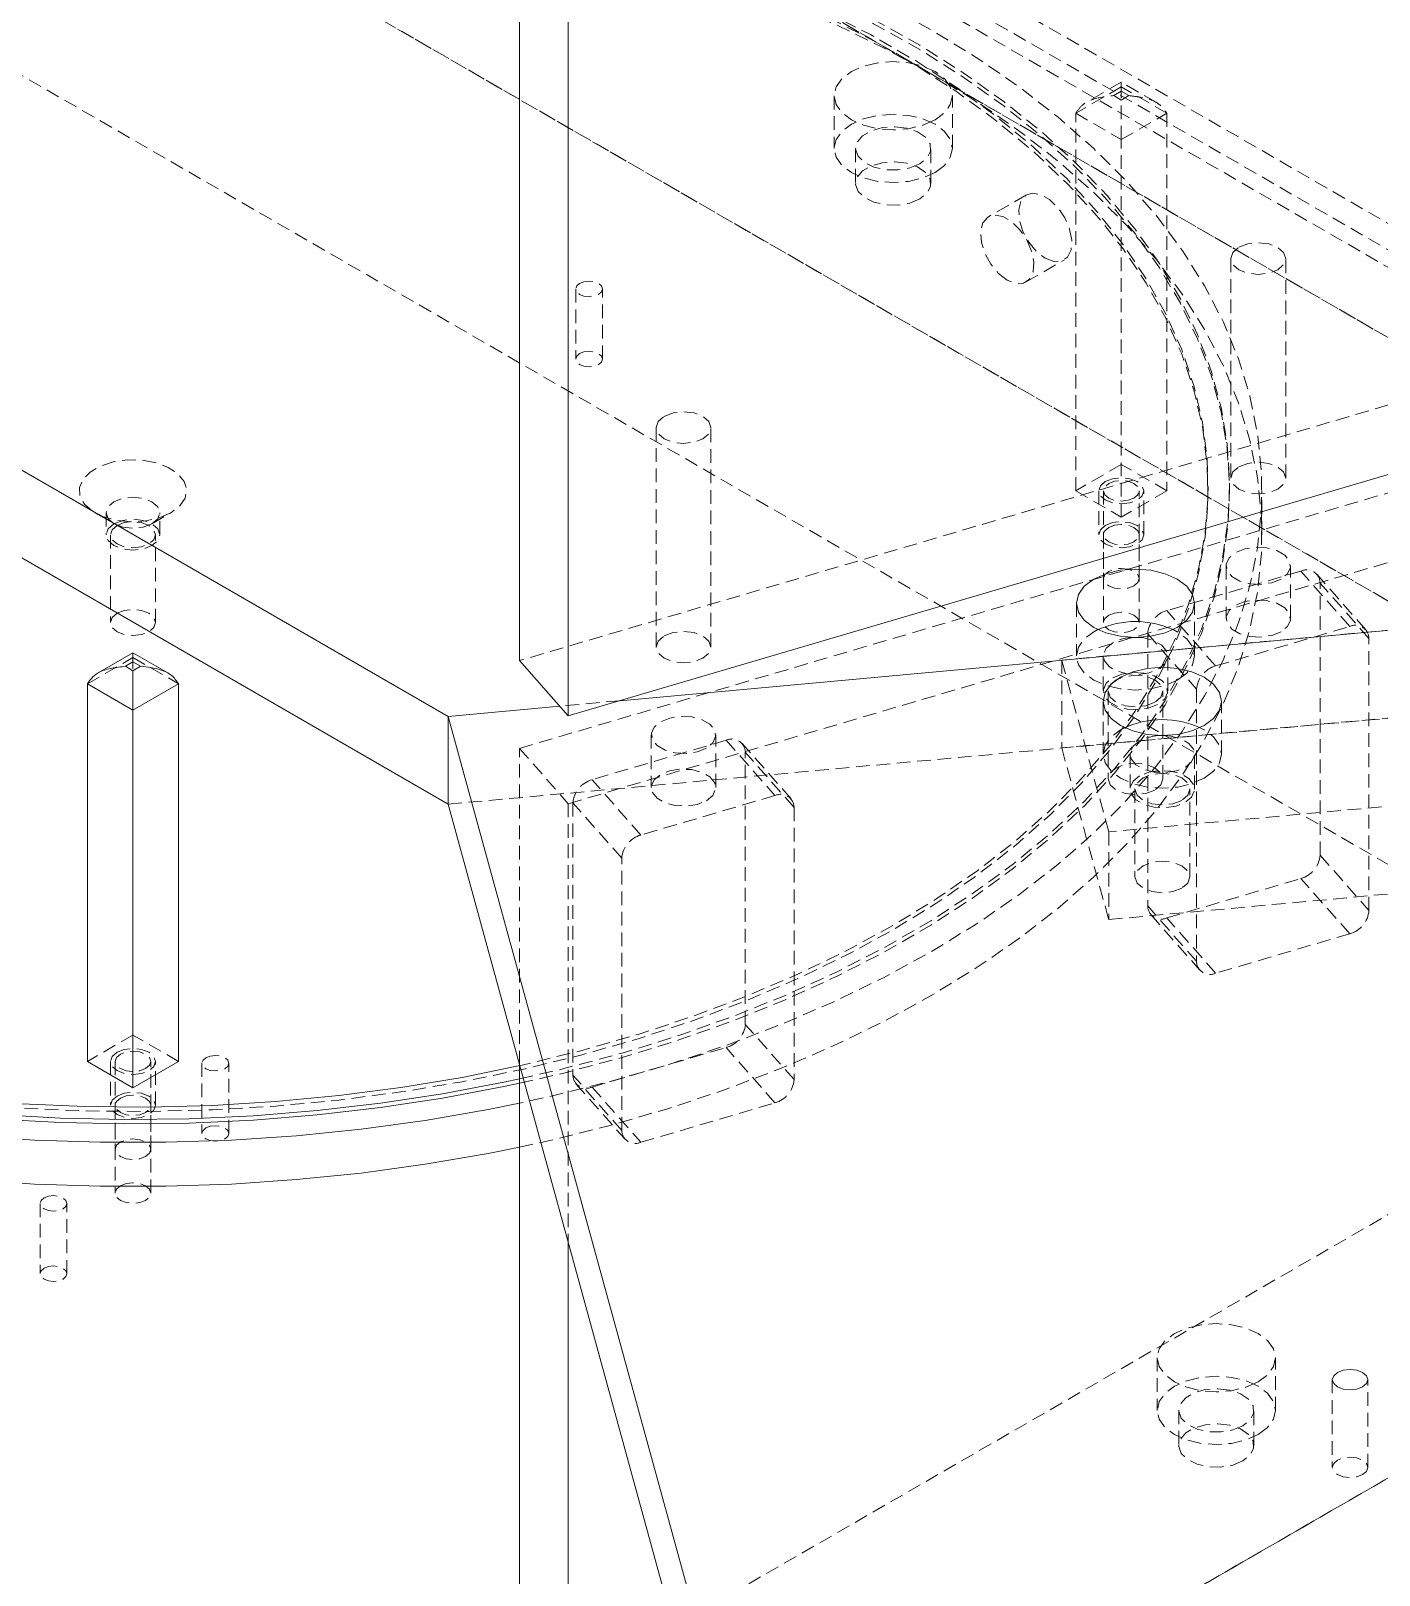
# Model space of a CAD drawing. Header units: millimetres. Extents: x 1529 to 6255, y 1713 to 5797.
# Drawn here: x 5655.5 to 5780.9, y 4952.8 to 5096.4 of the extents above; entities that cross this region are included whole.
import ezdxf

# ---------------------------------------------------------------- set-up
doc = ezdxf.new("R2010")
doc.units = ezdxf.units.MM
doc.linetypes.add('HIDDEN', pattern=[1.905, 1.27, -0.635])

msp = doc.modelspace()

# ---------------------------------------------------------------- linework, layer by layer
at = {"color": 7, "linetype": 'HIDDEN', "lineweight": 0}
for p, q in [((5540.713, 5215.2), (5951.971, 4977.786)), ((5545.663, 5214.791), (5954.093, 4979.01)), ((5542.128, 5212.75), (5950.557, 4976.969)), ((5951.971, 4969.62), (5540.713, 5207.034)), ((5640.276, 5149.558), (5852.408, 5027.097)), ((5619.063, 5137.312), (5831.195, 5014.851)), ((5852.408, 5002.601), (5640.276, 5125.062)), ((5619.063, 5112.816), (5831.195, 4990.355)), ((5940.791, 5108.383), (5700.975, 5037.843)), ((5700.975, 5029.678), (5940.791, 5100.218)), ((5705.515, 5024.534), (5945.331, 5095.074)), ((5756.949, 5091.193), (5752.706, 5088.743)), ((5756.949, 5091.631), (5753.707, 5089.76)), ((5760.191, 5089.76), (5756.949, 5091.631)), ((5761.192, 5088.743), (5756.949, 5091.193)), ((5756.949, 5091.193), (5756.949, 5090.143)), ((5730.236, 5090.37), (5730.236, 5085.471)), ((5741.236, 5085.471), (5741.236, 5090.37)), ((5756.949, 5090.785), (5756.242, 5090.376)), ((5756.242, 5090.376), (5756.949, 5089.968)), ((5757.656, 5090.376), (5756.949, 5090.785)), ((5756.949, 5089.968), (5757.656, 5090.376)), ((5752.706, 5088.743), (5756.949, 5086.294)), ((5752.706, 5053.632), (5752.706, 5088.743)), ((5756.949, 5086.294), (5761.192, 5088.743)), ((5761.192, 5088.743), (5761.192, 5053.632)), ((5732.236, 5085.471), (5732.236, 5082.204)), ((5739.236, 5082.204), (5739.236, 5085.471)), ((5756.949, 5051.183), (5756.949, 5086.294)), ((5748.128, 5081.152), (5744.593, 5079.111)), ((5748.092, 5073.048), (5751.628, 5075.089)), ((5767.143, 5075.23), (5767.143, 5054.816)), ((5772.243, 5054.816), (5772.243, 5075.23)), ((5706.201, 5072.409), (5706.201, 5065.876)), ((5708.702, 5065.876), (5708.702, 5072.409)), ((5713.682, 5059.505), (5713.682, 5039.091)), ((5718.782, 5039.091), (5718.782, 5059.505)), ((5960.796, 5057.031), (5751.406, 5037.886)), ((5756.949, 5056.081), (5752.706, 5053.632)), ((5761.192, 5053.632), (5756.949, 5056.081)), ((5752.706, 5053.632), (5756.949, 5051.183)), ((5754.849, 5053.632), (5754.849, 5049.549)), ((5755.299, 5053.632), (5755.299, 5045.467)), ((5761.192, 5053.632), (5756.949, 5051.183)), ((5758.599, 5045.467), (5758.599, 5053.632)), ((5759.049, 5049.549), (5759.049, 5053.632)), ((5765.025, 5053.632), (5765.025, 5054.04)), ((5767.025, 5053.632), (5767.025, 5054.04)), ((5770.025, 5049.549), (5770.025, 5053.632)), ((5661.489, 5051.591), (5663.257, 5050.57)), ((5662.525, 5051.591), (5662.525, 5049.549)), ((5666.793, 5050.57), (5668.561, 5051.591)), ((5667.525, 5049.549), (5667.525, 5051.591)), ((5662.925, 5049.549), (5662.925, 5041.384)), ((5667.125, 5041.384), (5667.125, 5049.549)), ((5694.335, 5024.485), (5965.949, 5049.32)), ((5755.299, 5049.549), (5755.299, 5041.384)), ((5758.599, 5041.384), (5758.599, 5049.549)), ((5960.796, 5048.866), (5751.406, 5029.721)), ((5766.693, 5046.651), (5766.693, 5041.752)), ((5772.693, 5041.752), (5772.693, 5046.651)), ((5773.66, 5046.158), (5761.186, 5042.489)), ((5778.2, 5041.015), (5773.66, 5046.158)), ((5779.699, 5040.705), (5775.159, 5045.849)), ((5779.982, 5039.906), (5775.442, 5045.049)), ((5775.442, 5019.737), (5775.442, 5045.049)), ((5752.771, 5043.172), (5752.771, 5038.273)), ((5765.726, 5037.345), (5761.186, 5042.489)), ((5763.771, 5038.273), (5763.771, 5043.172)), ((5965.176, 5041.066), (5755.786, 5021.921)), ((5765.726, 5037.345), (5778.2, 5041.015)), ((5759.404, 5040.332), (5763.944, 5035.188)), ((5759.404, 5040.332), (5759.404, 5015.019)), ((5779.982, 5014.593), (5779.982, 5039.906)), ((5660.782, 5035.677), (5665.025, 5038.126)), ((5665.025, 5038.126), (5669.268, 5035.677)), ((5665.025, 5037.077), (5665.025, 5038.126)), ((5755.786, 5021.921), (5751.406, 5037.886)), ((5751.406, 5037.886), (5751.406, 5029.721)), ((5755.271, 5038.273), (5755.271, 5035.007)), ((5761.271, 5035.007), (5761.271, 5038.273)), ((5755.721, 5035.007), (5755.721, 5026.841)), ((5760.821, 5026.841), (5760.821, 5035.007)), ((5763.944, 5035.188), (5763.944, 5009.875)), ((5710.316, 5034.112), (5704.72, 5033.6)), ((5755.274, 5034.049), (5755.274, 5029.15)), ((5766.274, 5029.15), (5766.274, 5034.049)), ((5755.786, 5013.756), (5965.176, 5032.901)), ((5713.232, 5030.926), (5713.232, 5026.027)), ((5719.232, 5026.027), (5719.232, 5030.926)), ((5700.975, 5029.678), (5705.515, 5024.534)), ((5700.975, 5000.283), (5700.975, 5029.678)), ((5720.199, 5030.433), (5707.725, 5026.764)), ((5720.199, 5030.433), (5724.739, 5025.29)), ((5726.239, 5024.98), (5721.699, 5030.124)), ((5726.521, 5024.181), (5721.981, 5029.324)), ((5721.981, 5004.012), (5721.981, 5029.324)), ((5751.406, 5029.721), (5755.786, 5013.756)), ((5757.774, 5029.15), (5757.774, 5025.884)), ((5763.774, 5025.884), (5763.774, 5029.15)), ((5657.954, 4914.841), (5852.408, 5027.097)), ((5712.265, 5021.62), (5707.725, 5026.764)), ((5724.739, 5025.29), (5712.265, 5021.62)), ((5758.224, 5025.884), (5758.224, 5017.719)), ((5763.324, 5017.719), (5763.324, 5025.884)), ((5705.515, 5024.534), (5705.515, 4983.736)), ((5710.483, 5019.463), (5705.943, 5024.607)), ((5705.943, 5024.607), (5705.943, 4999.294)), ((5726.521, 5024.181), (5726.521, 4998.868)), ((5755.786, 5021.921), (5755.786, 5013.756)), ((5710.483, 4994.15), (5710.483, 5019.463)), ((5775.442, 5019.737), (5779.982, 5014.593)), ((5761.186, 5013.91), (5773.66, 5017.579)), ((5778.2, 5012.436), (5773.66, 5017.579)), ((5679.167, 4902.595), (5873.622, 5014.851)), ((5763.944, 5009.875), (5759.404, 5015.019)), ((5759.686, 5014.22), (5764.226, 5009.076)), ((5765.726, 5008.766), (5761.186, 5013.91)), ((5778.2, 5012.436), (5765.726, 5008.766)), ((5726.521, 4998.868), (5721.981, 5004.012)), ((5852.408, 5002.601), (5657.954, 4890.345)), ((5665.025, 5003.015), (5660.782, 5000.566)), ((5669.268, 5000.566), (5665.025, 5003.015)), ((5707.725, 4998.185), (5720.199, 5001.854)), ((5724.739, 4996.711), (5720.199, 5001.854)), ((5662.925, 5000.566), (5662.925, 4996.483)), ((5663.375, 5000.566), (5663.375, 4992.4)), ((5666.675, 4992.4), (5666.675, 5000.566)), ((5667.125, 4996.483), (5667.125, 5000.566)), ((5671.444, 5000.401), (5671.444, 4993.868)), ((5673.944, 4993.868), (5673.944, 5000.401)), ((5710.483, 4994.15), (5705.943, 4999.294)), ((5706.226, 4998.495), (5710.766, 4993.351)), ((5707.725, 4998.185), (5712.265, 4993.041)), ((5663.375, 4996.483), (5663.375, 4988.317)), ((5666.675, 4988.317), (5666.675, 4996.483)), ((5712.265, 4993.041), (5724.739, 4996.711)), ((5656.386, 4987.359), (5656.386, 4980.827)), ((5658.886, 4980.827), (5658.886, 4987.359)), ((5760.288, 4973.011), (5760.288, 4968.112)), ((5771.288, 4968.112), (5771.288, 4973.011)), ((5776.578, 4970.974), (5776.578, 4962.809)), ((5779.878, 4962.809), (5779.878, 4970.974)), ((5762.288, 4968.112), (5762.288, 4964.846)), ((5769.288, 4964.846), (5769.288, 4968.112))]:
    msp.add_line(p, q, dxfattribs=at)
at = {"color": 7, "linetype": 'Continuous', "lineweight": 15}
for p, q in [((5409.441, 5197.116), (5694.335, 5032.65)), ((5409.441, 5188.951), (5694.335, 5024.485)), ((5700.975, 5037.843), (5700.975, 5113.566)), ((5705.515, 5110.271), (5705.515, 5032.699)), ((5705.515, 5032.699), (5945.331, 5103.24)), ((5965.949, 5057.485), (5710.316, 5034.112)), ((5758.043, 5040), (5758.498, 5040)), ((5665.025, 5038.565), (5661.783, 5036.693)), ((5665.025, 5037.718), (5664.318, 5037.31)), ((5668.267, 5036.693), (5665.025, 5038.565)), ((5665.732, 5037.31), (5665.025, 5037.718)), ((5700.975, 5037.843), (5705.515, 5032.699)), ((5665.025, 5036.902), (5664.318, 5037.31)), ((5665.025, 5036.902), (5665.732, 5037.31)), ((5665.025, 5033.228), (5660.782, 5035.677)), ((5660.782, 5000.566), (5660.782, 5035.677)), ((5669.268, 5035.677), (5665.025, 5033.228)), ((5669.268, 5035.677), (5669.268, 5000.566)), ((5704.72, 5033.6), (5694.335, 5032.65)), ((5665.025, 5033.228), (5665.025, 4998.116)), ((5694.335, 5032.65), (5694.335, 5024.485)), ((5694.335, 5032.65), (5736.965, 4877.269)), ((5760.546, 5030.877), (5761.001, 5030.877)), ((5735.256, 4875.332), (5694.335, 5024.485)), ((5665.025, 4998.116), (5660.782, 5000.566)), ((5665.025, 4998.116), (5669.268, 5000.566)), ((5700.975, 4907.197), (5700.975, 5000.283)), ((5705.515, 4983.736), (5705.515, 4902.053))]:
    msp.add_line(p, q, dxfattribs=at)
at = {"color": 7, "linetype": 'HIDDEN', "lineweight": 0, "flags": 128}
for points in [[(5636.214, 5111.921), (5637.849, 5112.182), (5643.792, 5112.995), (5649.807, 5113.607), (5655.874, 5114.017), (5661.971, 5114.222), (5668.079, 5114.222), (5674.176, 5114.017), (5680.243, 5113.607), (5686.258, 5112.995), (5692.201, 5112.182), (5698.052, 5111.171), (5703.792, 5109.965), (5709.4, 5108.568), (5714.858, 5106.986), (5720.148, 5105.223), (5725.251, 5103.285), (5730.15, 5101.18), (5734.829, 5098.913), (5739.271, 5096.494), (5743.463, 5093.929), (5747.389, 5091.228), (5751.036, 5088.4), (5754.392, 5085.454), (5757.446, 5082.4), (5760.187, 5079.249), (5762.607, 5076.012), (5764.696, 5072.698), (5766.447, 5069.32), (5767.856, 5065.89), (5768.916, 5062.417), (5769.626, 5058.915), (5769.981, 5055.395), (5769.981, 5051.869), (5769.626, 5048.349), (5768.916, 5044.847), (5767.856, 5041.375), (5766.447, 5037.944), (5764.696, 5034.566), (5762.607, 5031.253), (5760.187, 5028.015), (5757.446, 5024.864), (5754.392, 5021.811), (5751.036, 5018.865), (5747.389, 5016.036), (5743.463, 5013.335), (5739.271, 5010.771), (5734.829, 5008.351), (5730.15, 5006.085), (5725.251, 5003.979), (5720.148, 5002.042), (5714.858, 5000.279), (5709.4, 4998.696), (5703.792, 4997.3), (5700.975, 4996.68)], [(5700.975, 4998.527), (5705.094, 4999.482), (5710.53, 5000.933), (5715.809, 5002.566), (5720.913, 5004.374), (5725.824, 5006.353), (5730.526, 5008.494), (5735.002, 5010.791), (5739.236, 5013.236), (5743.215, 5015.819), (5746.924, 5018.534), (5750.351, 5021.369), (5753.484, 5024.315), (5756.312, 5027.363), (5758.825, 5030.501), (5761.015, 5033.719), (5762.874, 5037.005), (5764.396, 5040.349), (5765.575, 5043.738), (5766.407, 5047.162), (5766.89, 5050.608), (5767.022, 5054.064), (5766.803, 5057.519), (5766.232, 5060.961), (5765.313, 5064.377), (5764.047, 5067.756), (5762.441, 5071.087), (5760.498, 5074.357), (5758.227, 5077.556), (5755.634, 5080.672), (5752.729, 5083.695), (5749.522, 5086.615), (5746.023, 5089.421), (5742.245, 5092.103), (5738.201, 5094.653), (5733.905, 5097.062), (5729.371, 5099.32), (5724.615, 5101.422), (5719.654, 5103.358), (5714.505, 5105.123), (5709.185, 5106.711), (5703.713, 5108.116), (5698.107, 5109.332), (5692.388, 5110.357), (5686.574, 5111.186), (5680.686, 5111.817), (5674.743, 5112.248), (5668.768, 5112.476), (5662.779, 5112.501), (5656.798, 5112.324), (5650.846, 5111.944), (5644.942, 5111.363), (5639.108, 5110.583), (5633.363, 5109.607), (5627.727, 5108.438), (5622.22, 5107.079), (5616.86, 5105.537), (5611.666, 5103.816), (5606.657, 5101.922), (5601.848, 5099.861), (5597.257, 5097.641), (5592.9, 5095.269), (5592.9, 5095.269)], [(5700.975, 4998.936), (5705.094, 4999.891), (5710.53, 5001.341), (5715.809, 5002.974), (5720.913, 5004.783), (5725.824, 5006.761), (5730.526, 5008.902), (5735.002, 5011.199), (5739.236, 5013.644), (5743.215, 5016.228), (5746.924, 5018.942), (5750.351, 5021.777), (5753.484, 5024.724), (5756.312, 5027.771), (5758.825, 5030.909), (5761.015, 5034.127), (5762.874, 5037.413), (5764.396, 5040.757), (5765.575, 5044.147), (5766.407, 5047.57), (5766.89, 5051.016), (5767.022, 5054.473), (5766.803, 5057.927), (5766.232, 5061.369), (5765.313, 5064.785), (5764.047, 5068.164), (5762.441, 5071.495), (5760.498, 5074.765), (5758.227, 5077.964), (5755.634, 5081.08), (5752.729, 5084.104), (5749.522, 5087.023), (5746.023, 5089.829), (5742.245, 5092.512), (5738.201, 5095.061), (5733.905, 5097.47), (5729.371, 5099.729), (5724.615, 5101.83), (5719.654, 5103.766), (5714.505, 5105.532), (5709.185, 5107.119), (5703.713, 5108.524), (5698.107, 5109.741), (5692.388, 5110.765), (5686.574, 5111.595), (5680.686, 5112.226), (5674.743, 5112.656), (5668.768, 5112.884), (5662.779, 5112.909), (5656.798, 5112.732), (5650.846, 5112.352), (5644.942, 5111.771), (5639.108, 5110.991), (5638.095, 5110.834)], [(5565.026, 5053.836), (5565.124, 5051.067), (5565.563, 5047.655), (5566.351, 5044.264), (5567.485, 5040.905), (5568.963, 5037.592), (5570.777, 5034.335), (5572.923, 5031.146), (5575.393, 5028.035), (5578.177, 5025.015), (5581.266, 5022.095), (5584.649, 5019.286), (5588.315, 5016.598), (5592.25, 5014.039), (5596.441, 5011.62), (5600.873, 5009.348), (5605.53, 5007.232), (5610.396, 5005.279), (5615.454, 5003.496), (5620.686, 5001.888), (5626.073, 5000.463), (5631.598, 4999.224), (5637.24, 4998.176), (5642.979, 4997.324), (5648.796, 4996.669), (5654.671, 4996.214), (5660.581, 4995.96), (5666.507, 4995.91), (5672.428, 4996.062), (5678.323, 4996.416), (5684.171, 4996.971), (5689.952, 4997.726), (5695.645, 4998.676), (5701.231, 4999.82), (5706.689, 5001.153), (5712.001, 5002.67), (5717.149, 5004.366), (5722.113, 5006.235), (5726.876, 5008.27), (5731.423, 5010.465), (5735.736, 5012.812), (5739.801, 5015.302), (5743.603, 5017.926), (5747.129, 5020.676), (5750.366, 5023.542), (5753.304, 5026.513), (5755.932, 5029.58), (5758.241, 5032.731), (5760.222, 5035.956), (5761.869, 5039.242), (5763.175, 5042.58), (5764.137, 5045.956), (5764.751, 5049.359), (5765.014, 5052.777), (5764.926, 5056.198), (5764.488, 5059.61), (5763.699, 5063.001), (5762.565, 5066.359), (5761.087, 5069.672), (5759.273, 5072.929), (5757.127, 5076.119), (5754.658, 5079.229), (5751.874, 5082.249), (5748.784, 5085.169), (5745.401, 5087.978), (5741.735, 5090.667), (5737.8, 5093.225), (5733.609, 5095.644), (5729.178, 5097.916), (5724.521, 5100.032), (5719.655, 5101.985), (5714.597, 5103.769), (5709.365, 5105.376), (5703.977, 5106.801), (5698.452, 5108.04), (5692.81, 5109.088), (5687.071, 5109.941), (5681.254, 5110.596), (5675.38, 5111.051), (5669.469, 5111.304), (5663.543, 5111.355), (5657.622, 5111.202), (5651.728, 5110.848), (5645.88, 5110.293), (5640.099, 5109.539), (5634.405, 5108.588), (5628.82, 5107.444), (5623.361, 5106.112), (5618.049, 5104.595), (5612.902, 5102.899), (5607.938, 5101.03), (5603.174, 5098.994), (5598.702, 5096.837)], [(5598.328, 5097.053), (5598.628, 5097.207), (5603.174, 5099.402), (5607.938, 5101.438), (5612.902, 5103.307), (5618.049, 5105.003), (5623.361, 5106.52), (5628.82, 5107.853), (5634.405, 5108.996), (5640.099, 5109.947), (5645.88, 5110.701), (5651.728, 5111.256), (5657.622, 5111.611), (5663.543, 5111.763), (5669.469, 5111.712), (5675.38, 5111.459), (5681.254, 5111.004), (5687.071, 5110.349), (5692.81, 5109.496), (5698.452, 5108.448), (5703.977, 5107.21), (5709.365, 5105.784), (5714.597, 5104.177), (5719.655, 5102.394), (5724.521, 5100.44), (5729.178, 5098.324), (5733.609, 5096.052), (5737.8, 5093.633), (5741.735, 5091.075), (5745.401, 5088.386), (5748.784, 5085.577), (5751.874, 5082.657), (5754.658, 5079.637), (5757.127, 5076.527), (5759.273, 5073.338), (5761.087, 5070.08), (5762.565, 5066.767), (5763.699, 5063.409), (5764.488, 5060.018), (5764.926, 5056.606), (5765.014, 5053.185), (5764.751, 5049.767), (5764.137, 5046.364), (5763.175, 5042.988), (5761.869, 5039.651), (5760.222, 5036.364), (5758.241, 5033.139), (5755.932, 5029.988), (5753.304, 5026.922), (5750.366, 5023.95), (5747.129, 5021.084), (5743.603, 5018.334), (5739.801, 5015.71), (5735.736, 5013.22), (5731.423, 5010.873), (5726.876, 5008.679), (5722.113, 5006.643), (5717.149, 5004.774), (5712.001, 5003.078), (5706.689, 5001.561), (5701.231, 5000.228), (5701.004, 5000.177)], [(5700.975, 4992.598), (5703.792, 4993.217), (5709.4, 4994.613), (5714.858, 4996.196), (5720.148, 4997.959), (5725.251, 4999.896), (5730.15, 5002.002), (5734.829, 5004.268), (5739.271, 5006.688), (5743.463, 5009.253), (5747.389, 5011.954), (5751.036, 5014.782), (5754.392, 5017.728), (5757.446, 5020.781), (5760.187, 5023.932), (5762.607, 5027.17), (5764.696, 5030.483), (5766.447, 5033.861), (5767.856, 5037.292), (5768.916, 5040.764), (5769.626, 5044.266), (5769.981, 5047.786), (5769.981, 5051.312), (5769.626, 5054.832), (5768.916, 5058.335), (5767.856, 5061.807), (5766.447, 5065.238), (5764.696, 5068.616), (5762.607, 5071.929), (5760.187, 5075.167), (5757.446, 5078.317), (5754.392, 5081.371), (5751.036, 5084.317), (5747.389, 5087.145), (5743.463, 5089.846), (5739.271, 5092.411), (5734.829, 5094.831), (5730.15, 5097.097), (5725.251, 5099.202), (5720.148, 5101.14), (5714.858, 5102.903), (5709.4, 5104.485), (5703.792, 5105.882), (5698.052, 5107.088), (5692.201, 5108.099), (5686.258, 5108.912), (5680.243, 5109.525), (5674.176, 5109.934), (5668.079, 5110.139), (5661.971, 5110.139), (5655.874, 5109.934), (5649.807, 5109.525), (5643.792, 5108.912), (5637.849, 5108.099), (5631.998, 5107.088), (5626.258, 5105.882), (5620.65, 5104.485), (5615.192, 5102.903), (5609.903, 5101.14), (5604.8, 5099.202), (5599.9, 5097.097), (5595.222, 5094.831), (5590.779, 5092.411), (5590.779, 5092.411)], [(5739.625, 5088.125), (5738.486, 5087.62), (5737.159, 5087.303), (5735.736, 5087.195), (5734.312, 5087.303), (5732.986, 5087.62), (5731.847, 5088.125), (5730.973, 5088.782), (5730.423, 5089.548), (5730.236, 5090.37), (5730.423, 5091.192), (5730.973, 5091.957), (5731.847, 5092.615), (5732.986, 5093.12), (5734.312, 5093.437), (5735.736, 5093.545), (5737.159, 5093.437), (5738.486, 5093.12), (5739.625, 5092.615), (5740.499, 5091.957), (5741.048, 5091.192), (5741.236, 5090.37), (5741.048, 5089.548), (5740.499, 5088.782), (5739.625, 5088.125)], [(5739.625, 5083.225), (5740.499, 5083.883), (5741.048, 5084.649), (5741.236, 5085.471), (5741.048, 5086.292), (5740.499, 5087.058), (5739.625, 5087.716), (5738.486, 5088.22), (5737.159, 5088.537), (5735.736, 5088.646), (5734.312, 5088.537), (5732.986, 5088.22), (5731.847, 5087.716), (5730.973, 5087.058), (5730.423, 5086.292), (5730.236, 5085.471), (5730.423, 5084.649), (5730.973, 5083.883), (5731.847, 5083.225), (5732.986, 5082.721), (5734.312, 5082.404), (5735.736, 5082.296), (5737.159, 5082.404), (5738.486, 5082.721), (5739.625, 5083.225)], [(5738.211, 5084.042), (5737.273, 5083.655), (5736.169, 5083.466), (5735.018, 5083.493), (5733.944, 5083.735), (5733.065, 5084.165), (5732.475, 5084.736), (5732.239, 5085.387), (5732.381, 5086.047), (5732.887, 5086.645), (5733.702, 5087.115), (5734.737, 5087.407), (5735.88, 5087.489), (5737.008, 5087.353), (5737.998, 5087.012), (5738.742, 5086.505), (5739.161, 5085.885), (5739.209, 5085.221), (5738.88, 5084.583), (5738.211, 5084.042)], [(5738.211, 5080.776), (5737.273, 5080.389), (5736.169, 5080.199), (5735.018, 5080.227), (5733.944, 5080.469), (5733.065, 5080.899), (5732.475, 5081.47), (5732.239, 5082.121), (5732.381, 5082.781), (5732.887, 5083.378), (5733.702, 5083.849), (5734.737, 5084.141), (5735.88, 5084.223), (5737.008, 5084.087), (5737.998, 5083.746), (5738.742, 5083.239), (5739.161, 5082.619), (5739.209, 5081.955), (5738.88, 5081.317), (5738.211, 5080.776)], [(5749.878, 5075.262), (5750.681, 5074.953), (5751.398, 5074.988), (5751.95, 5075.361), (5752.277, 5076.034), (5752.344, 5076.933), (5752.144, 5077.96), (5751.699, 5079.005), (5751.056, 5079.954), (5750.285, 5080.704), (5749.471, 5081.174), (5748.7, 5081.314), (5748.057, 5081.107), (5747.611, 5080.577), (5747.411, 5079.78), (5747.479, 5078.804), (5747.806, 5077.753), (5748.358, 5076.743), (5749.074, 5075.881), (5749.878, 5075.262)], [(5746.342, 5073.221), (5745.539, 5073.84), (5744.822, 5074.702), (5744.27, 5075.712), (5743.943, 5076.763), (5743.876, 5077.739), (5744.076, 5078.536), (5744.522, 5079.066), (5745.164, 5079.273), (5745.935, 5079.133), (5746.75, 5078.663), (5747.52, 5077.913), (5748.163, 5076.964), (5748.609, 5075.919), (5748.809, 5074.891), (5748.742, 5073.993), (5748.414, 5073.32), (5747.862, 5072.947), (5747.146, 5072.912), (5746.342, 5073.221)], [(5767.89, 5076.271), (5768.717, 5076.59), (5769.693, 5076.702), (5770.668, 5076.59), (5771.496, 5076.271), (5772.049, 5075.793), (5772.243, 5075.23), (5772.049, 5074.667), (5771.496, 5074.189), (5770.668, 5073.87), (5769.693, 5073.758), (5768.717, 5073.87), (5767.89, 5074.189), (5767.337, 5074.667), (5767.143, 5075.23), (5767.337, 5075.793), (5767.89, 5076.271)], [(5706.568, 5072.919), (5706.973, 5073.075), (5707.452, 5073.13), (5707.93, 5073.075), (5708.335, 5072.919), (5708.606, 5072.685), (5708.702, 5072.409), (5708.606, 5072.132), (5708.335, 5071.898), (5707.93, 5071.742), (5707.451, 5071.687), (5706.973, 5071.742), (5706.568, 5071.898), (5706.297, 5072.132), (5706.201, 5072.409), (5706.297, 5072.685), (5706.568, 5072.919)], [(5706.568, 5066.387), (5706.973, 5066.543), (5707.452, 5066.598), (5707.93, 5066.543), (5708.335, 5066.387), (5708.606, 5066.152), (5708.702, 5065.876), (5708.606, 5065.6), (5708.335, 5065.366), (5707.93, 5065.21), (5707.451, 5065.155), (5706.973, 5065.21), (5706.568, 5065.366), (5706.297, 5065.6), (5706.201, 5065.876), (5706.297, 5066.152), (5706.568, 5066.387)], [(5714.429, 5060.546), (5715.256, 5060.865), (5716.232, 5060.977), (5717.208, 5060.865), (5718.035, 5060.546), (5718.588, 5060.068), (5718.782, 5059.505), (5718.588, 5058.942), (5718.035, 5058.464), (5717.208, 5058.145), (5716.232, 5058.033), (5715.256, 5058.145), (5714.429, 5058.464), (5713.876, 5058.942), (5713.682, 5059.505), (5713.876, 5060.068), (5714.429, 5060.546)], [(5668.561, 5051.591), (5667.476, 5051.116), (5666.209, 5050.828), (5664.854, 5050.747), (5663.513, 5050.881), (5662.283, 5051.219), (5661.257, 5051.735), (5660.51, 5052.392), (5660.098, 5053.142), (5660.051, 5053.927), (5660.374, 5054.691), (5661.041, 5055.376), (5662.004, 5055.932), (5663.191, 5056.317), (5664.514, 5056.503), (5665.875, 5056.477), (5667.173, 5056.239), (5668.311, 5055.808), (5669.206, 5055.215), (5669.791, 5054.505), (5670.022, 5053.731), (5669.883, 5052.949), (5669.383, 5052.217), (5668.561, 5051.591)], [(5767.89, 5055.857), (5768.717, 5056.176), (5769.693, 5056.289), (5770.668, 5056.176), (5771.496, 5055.857), (5772.049, 5055.38), (5772.243, 5054.816), (5772.049, 5054.253), (5771.496, 5053.776), (5770.668, 5053.456), (5769.693, 5053.344), (5768.717, 5053.456), (5767.89, 5053.776), (5767.337, 5054.253), (5767.143, 5054.816), (5767.337, 5055.38), (5767.89, 5055.857)], [(5755.464, 5054.489), (5756.145, 5054.752), (5756.949, 5054.844), (5757.753, 5054.752), (5758.434, 5054.489), (5758.889, 5054.096), (5759.049, 5053.632), (5758.889, 5053.168), (5758.434, 5052.775), (5757.753, 5052.512), (5756.949, 5052.42), (5756.145, 5052.512), (5755.464, 5052.775), (5755.009, 5053.168), (5754.849, 5053.632), (5755.009, 5054.096), (5755.464, 5054.489)], [(5758.116, 5052.959), (5757.58, 5052.752), (5756.949, 5052.68), (5756.318, 5052.752), (5755.782, 5052.959), (5755.425, 5053.268), (5755.299, 5053.632), (5755.425, 5053.997), (5755.782, 5054.306), (5756.318, 5054.512), (5756.949, 5054.585), (5757.58, 5054.512), (5758.116, 5054.306), (5758.473, 5053.997), (5758.599, 5053.632), (5758.473, 5053.268), (5758.116, 5052.959)], [(5666.793, 5050.57), (5665.982, 5050.257), (5665.025, 5050.148), (5664.068, 5050.257), (5663.257, 5050.57), (5662.715, 5051.038), (5662.525, 5051.591), (5662.715, 5052.143), (5663.257, 5052.611), (5664.068, 5052.924), (5665.025, 5053.034), (5665.982, 5052.924), (5666.793, 5052.611), (5667.335, 5052.143), (5667.525, 5051.591), (5667.335, 5051.038), (5666.793, 5050.57)], [(5663.257, 5050.57), (5664.068, 5050.883), (5665.025, 5050.993), (5665.982, 5050.883), (5666.793, 5050.57), (5667.335, 5050.102), (5667.525, 5049.549), (5667.335, 5048.997), (5666.793, 5048.529), (5665.982, 5048.216), (5665.025, 5048.106), (5664.068, 5048.216), (5663.257, 5048.529), (5662.715, 5048.997), (5662.525, 5049.549), (5662.715, 5050.102), (5663.257, 5050.57)], [(5663.54, 5050.407), (5664.221, 5050.669), (5665.025, 5050.762), (5665.829, 5050.669), (5666.51, 5050.407), (5666.965, 5050.013), (5667.125, 5049.549), (5666.965, 5049.085), (5666.51, 5048.692), (5665.829, 5048.429), (5665.025, 5048.337), (5664.221, 5048.429), (5663.54, 5048.692), (5663.085, 5049.085), (5662.925, 5049.549), (5663.085, 5050.013), (5663.54, 5050.407)], [(5755.464, 5050.407), (5756.145, 5050.669), (5756.949, 5050.762), (5757.753, 5050.669), (5758.434, 5050.407), (5758.889, 5050.013), (5759.049, 5049.549), (5758.889, 5049.085), (5758.434, 5048.692), (5757.753, 5048.429), (5756.949, 5048.337), (5756.145, 5048.429), (5755.464, 5048.692), (5755.009, 5049.085), (5754.849, 5049.549), (5755.009, 5050.013), (5755.464, 5050.407)], [(5755.782, 5050.223), (5756.318, 5050.429), (5756.949, 5050.502), (5757.58, 5050.429), (5758.116, 5050.223), (5758.473, 5049.914), (5758.599, 5049.549), (5758.473, 5049.185), (5758.116, 5048.876), (5757.58, 5048.669), (5756.949, 5048.597), (5756.318, 5048.669), (5755.782, 5048.876), (5755.425, 5049.185), (5755.299, 5049.549), (5755.425, 5049.914), (5755.782, 5050.223)], [(5771.814, 5045.426), (5770.96, 5045.081), (5769.954, 5044.926), (5768.916, 5044.978), (5767.972, 5045.232), (5767.235, 5045.658), (5766.795, 5046.203), (5766.704, 5046.802), (5766.974, 5047.383), (5767.571, 5047.876), (5768.425, 5048.221), (5769.431, 5048.376), (5770.469, 5048.324), (5771.413, 5048.07), (5772.15, 5047.644), (5772.59, 5047.099), (5772.681, 5046.5), (5772.412, 5045.919), (5771.814, 5045.426)], [(5758.116, 5044.793), (5758.473, 5045.102), (5758.599, 5045.467), (5758.473, 5045.831), (5758.116, 5046.14), (5757.58, 5046.347), (5756.949, 5046.419), (5756.318, 5046.347), (5755.782, 5046.14), (5755.425, 5045.831), (5755.299, 5045.467), (5755.425, 5045.102), (5755.782, 5044.793), (5756.318, 5044.587), (5756.949, 5044.514), (5757.58, 5044.587), (5758.116, 5044.793)], [(5771.814, 5040.527), (5770.96, 5040.182), (5769.954, 5040.027), (5768.916, 5040.079), (5767.972, 5040.333), (5767.235, 5040.758), (5766.795, 5041.304), (5766.704, 5041.903), (5766.974, 5042.484), (5767.571, 5042.976), (5768.425, 5043.321), (5769.431, 5043.477), (5770.469, 5043.425), (5771.413, 5043.17), (5772.15, 5042.745), (5772.59, 5042.2), (5772.681, 5041.601), (5772.412, 5041.02), (5771.814, 5040.527)], [(5663.54, 5042.241), (5664.221, 5042.504), (5665.025, 5042.596), (5665.829, 5042.504), (5666.51, 5042.241), (5666.965, 5041.848), (5667.125, 5041.384), (5666.965, 5040.92), (5666.51, 5040.527), (5665.829, 5040.264), (5665.025, 5040.172), (5664.221, 5040.264), (5663.54, 5040.527), (5663.085, 5040.92), (5662.925, 5041.384), (5663.085, 5041.848), (5663.54, 5042.241)], [(5755.782, 5042.058), (5756.318, 5042.264), (5756.949, 5042.337), (5757.58, 5042.264), (5758.116, 5042.058), (5758.473, 5041.749), (5758.599, 5041.384), (5758.473, 5041.019), (5758.116, 5040.71), (5757.58, 5040.504), (5756.949, 5040.431), (5756.318, 5040.504), (5755.782, 5040.71), (5755.425, 5041.019), (5755.299, 5041.384), (5755.425, 5041.749), (5755.782, 5042.058)], [(5754.772, 5040.723), (5754.382, 5040.518), (5753.508, 5039.861), (5752.958, 5039.095), (5752.771, 5038.273), (5752.958, 5037.451), (5753.508, 5036.685), (5754.382, 5036.028), (5755.521, 5035.523), (5756.847, 5035.206), (5758.271, 5035.098), (5759.694, 5035.206), (5761.021, 5035.523), (5762.16, 5036.028)], [(5762.16, 5036.028), (5763.034, 5036.685), (5763.583, 5037.451), (5763.771, 5038.273), (5763.583, 5039.095), (5763.034, 5039.861), (5762.16, 5040.518), (5761.77, 5040.723)], [(5714.429, 5040.132), (5715.256, 5040.451), (5716.232, 5040.564), (5717.208, 5040.451), (5718.035, 5040.132), (5718.588, 5039.655), (5718.782, 5039.091), (5718.588, 5038.528), (5718.035, 5038.051), (5717.208, 5037.731), (5716.232, 5037.619), (5715.256, 5037.731), (5714.429, 5038.051), (5713.876, 5038.528), (5713.682, 5039.091), (5713.876, 5039.655), (5714.429, 5040.132)], [(5758.498, 5040), (5759.047, 5039.946), (5759.992, 5039.692), (5760.728, 5039.266), (5761.169, 5038.721), (5761.259, 5038.122), (5760.99, 5037.541), (5760.392, 5037.048), (5759.539, 5036.703), (5758.532, 5036.548), (5757.494, 5036.6), (5756.55, 5036.854), (5755.813, 5037.28), (5755.373, 5037.825), (5755.282, 5038.424), (5755.552, 5039.005), (5756.149, 5039.498), (5756.149, 5039.498)], [(5756.149, 5036.231), (5757.003, 5036.576), (5758.009, 5036.732), (5759.047, 5036.68), (5759.992, 5036.426), (5760.728, 5036), (5761.169, 5035.455), (5761.259, 5034.856), (5760.99, 5034.275), (5760.392, 5033.782), (5759.539, 5033.437), (5758.532, 5033.282), (5757.494, 5033.334), (5756.55, 5033.588), (5755.813, 5034.013), (5755.373, 5034.559), (5755.282, 5035.158), (5755.552, 5035.739), (5756.149, 5036.231)], [(5760.074, 5033.966), (5759.247, 5033.647), (5758.271, 5033.535), (5757.295, 5033.647), (5756.468, 5033.966), (5755.915, 5034.443), (5755.721, 5035.007), (5755.915, 5035.57), (5756.468, 5036.048), (5757.295, 5036.367), (5758.271, 5036.479), (5759.247, 5036.367), (5760.074, 5036.048), (5760.627, 5035.57), (5760.821, 5035.007), (5760.627, 5034.444), (5760.074, 5033.966)], [(5718.354, 5029.701), (5717.5, 5029.356), (5716.494, 5029.201), (5715.456, 5029.253), (5714.512, 5029.507), (5713.775, 5029.933), (5713.334, 5030.478), (5713.244, 5031.077), (5713.513, 5031.658), (5714.111, 5032.151), (5714.964, 5032.496), (5715.971, 5032.651), (5717.009, 5032.599), (5717.953, 5032.345), (5718.69, 5031.919), (5719.13, 5031.374), (5719.221, 5030.775), (5718.951, 5030.194), (5718.354, 5029.701)], [(5757.275, 5031.6), (5756.885, 5031.395), (5756.011, 5030.738), (5755.461, 5029.972), (5755.274, 5029.15), (5755.461, 5028.328), (5756.011, 5027.563), (5756.885, 5026.905), (5758.024, 5026.4), (5759.35, 5026.083), (5760.774, 5025.975), (5762.197, 5026.083), (5763.524, 5026.4), (5764.663, 5026.905), (5764.663, 5026.905)], [(5761.001, 5030.877), (5761.55, 5030.823), (5762.494, 5030.569), (5763.231, 5030.143), (5763.672, 5029.598), (5763.762, 5028.999), (5763.493, 5028.418), (5762.895, 5027.926), (5762.042, 5027.581), (5761.035, 5027.425), (5759.997, 5027.477), (5759.053, 5027.731), (5758.316, 5028.157), (5757.876, 5028.702), (5757.785, 5029.301), (5758.055, 5029.882), (5758.652, 5030.375)], [(5764.663, 5026.905), (5765.537, 5027.563), (5766.086, 5028.328), (5766.274, 5029.15), (5766.086, 5029.972), (5765.537, 5030.738), (5764.663, 5031.395), (5764.273, 5031.6)], [(5718.354, 5024.802), (5718.951, 5025.295), (5719.221, 5025.876), (5719.13, 5026.475), (5718.69, 5027.02), (5717.953, 5027.445), (5717.009, 5027.7), (5715.971, 5027.752), (5714.964, 5027.596), (5714.111, 5027.251), (5713.513, 5026.759), (5713.244, 5026.178), (5713.334, 5025.579), (5713.775, 5025.033), (5714.512, 5024.608), (5715.456, 5024.354), (5716.494, 5024.302), (5717.5, 5024.457), (5718.354, 5024.802)], [(5760.074, 5025.801), (5759.247, 5025.481), (5758.271, 5025.369), (5757.295, 5025.481), (5756.468, 5025.801), (5755.915, 5026.278), (5755.721, 5026.841), (5755.915, 5027.405), (5756.468, 5027.882), (5757.295, 5028.201), (5758.271, 5028.314), (5759.247, 5028.201), (5760.074, 5027.882), (5760.627, 5027.405), (5760.821, 5026.841), (5760.627, 5026.278), (5760.074, 5025.801)], [(5758.652, 5027.109), (5758.055, 5026.616), (5757.785, 5026.035), (5757.876, 5025.436), (5758.316, 5024.891), (5759.053, 5024.465), (5759.997, 5024.211), (5761.035, 5024.159), (5762.042, 5024.314), (5762.895, 5024.659), (5763.493, 5025.152), (5763.762, 5025.733), (5763.672, 5026.332), (5763.231, 5026.877), (5762.494, 5027.303), (5761.55, 5027.557), (5760.512, 5027.609), (5759.506, 5027.454), (5758.652, 5027.109)], [(5762.577, 5024.843), (5761.75, 5024.524), (5760.774, 5024.412), (5759.798, 5024.524), (5758.971, 5024.843), (5758.418, 5025.321), (5758.224, 5025.884), (5758.418, 5026.447), (5758.971, 5026.925), (5759.798, 5027.244), (5760.774, 5027.356), (5761.75, 5027.244), (5762.577, 5026.925), (5763.13, 5026.447), (5763.324, 5025.884), (5763.13, 5025.321), (5762.577, 5024.843)], [(5762.577, 5016.678), (5761.75, 5016.359), (5760.774, 5016.246), (5759.798, 5016.359), (5758.971, 5016.678), (5758.418, 5017.155), (5758.224, 5017.719), (5758.418, 5018.282), (5758.971, 5018.759), (5759.798, 5019.079), (5760.774, 5019.191), (5761.75, 5019.079), (5762.577, 5018.759), (5763.13, 5018.282), (5763.324, 5017.719), (5763.13, 5017.155), (5762.577, 5016.678)], [(5663.54, 5001.423), (5664.221, 5001.686), (5665.025, 5001.778), (5665.829, 5001.686), (5666.51, 5001.423), (5666.965, 5001.03), (5667.125, 5000.566), (5666.965, 5000.102), (5666.51, 4999.708), (5665.829, 4999.446), (5665.025, 4999.353), (5664.221, 4999.446), (5663.54, 4999.708), (5663.085, 5000.102), (5662.925, 5000.566), (5663.085, 5001.03), (5663.54, 5001.423)], [(5666.192, 4999.892), (5666.55, 5000.201), (5666.675, 5000.566), (5666.55, 5000.93), (5666.192, 5001.239), (5665.657, 5001.446), (5665.025, 5001.518), (5664.394, 5001.446), (5663.858, 5001.239), (5663.501, 5000.93), (5663.375, 5000.566), (5663.501, 5000.201), (5663.858, 4999.892), (5664.394, 4999.686), (5665.025, 4999.613), (5665.657, 4999.686), (5666.192, 4999.892)], [(5671.81, 5000.911), (5672.216, 5001.067), (5672.694, 5001.122), (5673.173, 5001.067), (5673.578, 5000.911), (5673.849, 5000.677), (5673.944, 5000.401), (5673.849, 5000.125), (5673.578, 4999.89), (5673.173, 4999.734), (5672.694, 4999.679), (5672.216, 4999.734), (5671.81, 4999.89), (5671.539, 5000.125), (5671.444, 5000.401), (5671.539, 5000.677), (5671.81, 5000.911)], [(5663.54, 4997.34), (5664.221, 4997.603), (5665.025, 4997.695), (5665.829, 4997.603), (5666.51, 4997.34), (5666.965, 4996.947), (5667.125, 4996.483), (5666.965, 4996.019), (5666.51, 4995.626), (5665.829, 4995.363), (5665.025, 4995.271), (5664.221, 4995.363), (5663.54, 4995.626), (5663.085, 4996.019), (5662.925, 4996.483), (5663.085, 4996.947), (5663.54, 4997.34)], [(5663.858, 4997.156), (5664.394, 4997.363), (5665.025, 4997.435), (5665.657, 4997.363), (5666.192, 4997.156), (5666.55, 4996.847), (5666.675, 4996.483), (5666.55, 4996.118), (5666.192, 4995.809), (5665.657, 4995.603), (5665.025, 4995.53), (5664.394, 4995.603), (5663.858, 4995.809), (5663.501, 4996.118), (5663.375, 4996.483), (5663.501, 4996.847), (5663.858, 4997.156)], [(5666.192, 4991.727), (5666.55, 4992.036), (5666.675, 4992.4), (5666.55, 4992.765), (5666.192, 4993.074), (5665.657, 4993.28), (5665.025, 4993.353), (5664.394, 4993.28), (5663.858, 4993.074), (5663.501, 4992.765), (5663.375, 4992.4), (5663.501, 4992.036), (5663.858, 4991.727), (5664.394, 4991.52), (5665.025, 4991.448), (5665.657, 4991.52), (5666.192, 4991.727)], [(5671.81, 4994.379), (5672.216, 4994.535), (5672.694, 4994.59), (5673.173, 4994.535), (5673.578, 4994.379), (5673.849, 4994.145), (5673.944, 4993.868), (5673.849, 4993.592), (5673.578, 4993.358), (5673.173, 4993.202), (5672.694, 4993.147), (5672.216, 4993.202), (5671.81, 4993.358), (5671.539, 4993.592), (5671.444, 4993.868), (5671.539, 4994.145), (5671.81, 4994.379)], [(5663.858, 4988.991), (5664.394, 4989.198), (5665.025, 4989.27), (5665.657, 4989.198), (5666.192, 4988.991), (5666.55, 4988.682), (5666.675, 4988.317), (5666.55, 4987.953), (5666.192, 4987.644), (5665.657, 4987.437), (5665.025, 4987.365), (5664.394, 4987.437), (5663.858, 4987.644), (5663.501, 4987.953), (5663.375, 4988.317), (5663.501, 4988.682), (5663.858, 4988.991)], [(5656.752, 4987.87), (5657.157, 4988.026), (5657.636, 4988.081), (5658.114, 4988.026), (5658.52, 4987.869), (5658.791, 4987.635), (5658.886, 4987.359), (5658.791, 4987.083), (5658.52, 4986.849), (5658.114, 4986.693), (5657.636, 4986.638), (5657.157, 4986.693), (5656.752, 4986.849), (5656.481, 4987.083), (5656.386, 4987.359), (5656.481, 4987.635), (5656.752, 4987.87)], [(5656.752, 4981.337), (5657.157, 4981.494), (5657.636, 4981.549), (5658.114, 4981.494), (5658.52, 4981.337), (5658.791, 4981.103), (5658.886, 4980.827), (5658.791, 4980.551), (5658.52, 4980.317), (5658.114, 4980.16), (5657.636, 4980.105), (5657.157, 4980.16), (5656.752, 4980.317), (5656.481, 4980.551), (5656.386, 4980.827), (5656.481, 4981.103), (5656.752, 4981.337)], [(5769.677, 4970.766), (5768.538, 4970.261), (5767.211, 4969.944), (5765.788, 4969.836), (5764.364, 4969.944), (5763.038, 4970.261), (5761.899, 4970.766), (5761.025, 4971.424), (5760.475, 4972.189), (5760.288, 4973.011), (5760.475, 4973.833), (5761.025, 4974.599), (5761.899, 4975.256), (5763.038, 4975.761), (5764.364, 4976.078), (5765.788, 4976.186), (5767.211, 4976.078), (5768.538, 4975.761), (5769.677, 4975.256), (5770.551, 4974.599), (5771.1, 4973.833), (5771.288, 4973.011), (5771.1, 4972.189), (5770.551, 4971.424), (5769.677, 4970.766)], [(5769.677, 4965.867), (5770.551, 4966.524), (5771.1, 4967.29), (5771.288, 4968.112), (5771.1, 4968.934), (5770.551, 4969.699), (5769.677, 4970.357), (5768.538, 4970.862), (5767.211, 4971.179), (5765.788, 4971.287), (5764.364, 4971.179), (5763.038, 4970.862), (5761.899, 4970.357), (5761.025, 4969.699), (5760.475, 4968.934), (5760.288, 4968.112), (5760.475, 4967.29), (5761.025, 4966.524), (5761.899, 4965.867), (5763.038, 4965.362), (5764.364, 4965.045), (5765.788, 4964.937), (5767.211, 4965.045), (5768.538, 4965.362), (5769.677, 4965.867)], [(5768.263, 4966.683), (5767.325, 4966.297), (5766.221, 4966.107), (5765.07, 4966.134), (5763.996, 4966.376), (5763.117, 4966.806), (5762.527, 4967.377), (5762.291, 4968.028), (5762.433, 4968.688), (5762.939, 4969.286), (5763.754, 4969.756), (5764.789, 4970.048), (5765.932, 4970.131), (5767.06, 4969.994), (5768.05, 4969.654), (5768.795, 4969.146), (5769.213, 4968.527), (5769.261, 4967.862), (5768.932, 4967.225), (5768.263, 4966.683)], [(5768.263, 4963.417), (5767.325, 4963.031), (5766.221, 4962.841), (5765.07, 4962.868), (5763.996, 4963.11), (5763.117, 4963.54), (5762.527, 4964.111), (5762.291, 4964.762), (5762.433, 4965.422), (5762.939, 4966.02), (5763.754, 4966.49), (5764.789, 4966.782), (5765.932, 4966.865), (5767.06, 4966.728), (5768.05, 4966.388), (5768.795, 4965.88), (5769.213, 4965.26), (5769.261, 4964.596), (5768.932, 4963.958), (5768.263, 4963.417)], [(5779.395, 4962.135), (5779.752, 4962.444), (5779.878, 4962.809), (5779.752, 4963.173), (5779.395, 4963.482), (5778.859, 4963.689), (5778.228, 4963.761), (5777.596, 4963.689), (5777.061, 4963.482), (5776.703, 4963.173), (5776.578, 4962.809), (5776.703, 4962.444), (5777.061, 4962.135), (5777.596, 4961.929), (5778.228, 4961.856), (5778.859, 4961.929), (5779.395, 4962.135)]]:
    msp.add_lwpolyline(points, dxfattribs=at)
at = {"color": 7, "linetype": 'Continuous', "lineweight": 15, "flags": 128}
for points in [[(5762.16, 5040.927), (5761.021, 5040.423), (5759.694, 5040.105), (5758.271, 5039.997), (5756.847, 5040.105), (5755.521, 5040.423), (5754.382, 5040.927), (5753.508, 5041.585), (5752.958, 5042.35), (5752.771, 5043.172), (5752.958, 5043.994), (5753.508, 5044.76), (5754.382, 5045.417), (5755.521, 5045.922), (5756.847, 5046.239), (5758.271, 5046.347), (5759.694, 5046.239), (5761.021, 5045.922), (5762.16, 5045.417), (5763.034, 5044.76), (5763.583, 5043.994), (5763.771, 5043.172), (5763.583, 5042.35), (5763.034, 5041.585), (5762.16, 5040.927)], [(5764.663, 5031.804), (5765.537, 5032.462), (5766.086, 5033.228), (5766.274, 5034.049), (5766.086, 5034.871), (5765.537, 5035.637), (5764.663, 5036.294), (5763.524, 5036.799), (5762.197, 5037.116), (5760.774, 5037.224), (5759.35, 5037.116), (5758.024, 5036.799), (5756.885, 5036.294), (5756.011, 5035.637), (5755.461, 5034.871), (5755.274, 5034.049), (5755.461, 5033.228), (5756.011, 5032.462), (5756.885, 5031.804), (5758.024, 5031.3), (5759.35, 5030.982), (5760.774, 5030.874), (5762.197, 5030.982), (5763.524, 5031.3), (5764.663, 5031.804)], [(5652.33, 4995.615), (5658.292, 4995.285), (5664.276, 4995.159), (5670.264, 4995.235), (5676.233, 4995.514), (5682.163, 4995.994), (5688.035, 4996.675), (5693.827, 4997.553), (5699.52, 4998.626), (5700.975, 4998.936)], [(5701.004, 5000.177), (5695.645, 4999.084), (5689.952, 4998.134), (5684.171, 4997.38), (5678.323, 4996.824), (5672.428, 4996.47), (5666.507, 4996.318), (5660.581, 4996.369), (5654.671, 4996.622)], [(5652.33, 4995.207), (5658.292, 4994.877), (5664.276, 4994.75), (5670.264, 4994.826), (5676.233, 4995.105), (5682.163, 4995.586), (5688.035, 4996.267), (5693.827, 4997.145), (5699.52, 4998.218), (5700.975, 4998.527)], [(5700.975, 4996.68), (5698.052, 4996.094), (5692.201, 4995.082), (5686.258, 4994.269), (5680.243, 4993.657), (5674.176, 4993.248), (5668.079, 4993.043), (5661.971, 4993.043), (5655.874, 4993.248), (5649.807, 4993.657)], [(5649.807, 4989.574), (5655.874, 4989.165), (5661.971, 4988.96), (5668.079, 4988.96), (5674.176, 4989.165), (5680.243, 4989.574), (5686.258, 4990.186), (5692.201, 4991), (5698.052, 4992.011), (5700.975, 4992.598)], [(5779.395, 4970.301), (5778.859, 4970.094), (5778.228, 4970.022), (5777.596, 4970.094), (5777.061, 4970.301), (5776.703, 4970.61), (5776.578, 4970.974), (5776.703, 4971.339), (5777.061, 4971.648), (5777.596, 4971.854), (5778.228, 4971.927), (5778.859, 4971.854), (5779.395, 4971.648), (5779.752, 4971.339), (5779.878, 4970.974), (5779.752, 4970.61), (5779.395, 4970.301)]]:
    msp.add_lwpolyline(points, dxfattribs=at)
at = {"color": 7, "linetype": 'HIDDEN', "lineweight": 0}
for centre, radius, start, end in [((5774.187, 5045.019), 1.255, 1.37624, 114.83556), ((5761.854, 5040.122), 2.46, 105.773, 175.11071), ((5778.727, 5039.875), 1.255, 1.37608, 114.8357), ((5758.197, 5035.6), 4.403, 91.99658, 117.70974), ((5766.394, 5034.978), 2.46, 105.77367, 175.10955), ((5720.727, 5029.294), 1.255, 1.37486, 114.83692), ((5760.698, 5026.484), 4.396, 91.97543, 117.73089), ((5708.394, 5024.397), 2.46, 105.77264, 175.11058), ((5725.266, 5024.15), 1.255, 1.37608, 114.8357), ((5712.934, 5019.253), 2.46, 105.7733, 175.10922), ((5772.991, 5019.946), 2.46, 285.77405, 355.10917), ((5760.658, 5015.049), 1.255, 181.37796, 294.83382), ((5777.531, 5014.803), 2.46, 285.77441, 355.10929), ((5765.198, 5009.906), 1.255, 181.37989, 294.8319), ((5719.531, 5004.221), 2.46, 285.77395, 355.10975), ((5707.198, 4999.324), 1.255, 181.37812, 294.83368), ((5724.071, 4999.078), 2.46, 285.77441, 355.10929), ((5711.738, 4994.181), 1.255, 181.37969, 294.83445)]:
    msp.add_arc(centre, radius, start, end, dxfattribs=at)
at = {"color": 7, "linetype": 'Continuous', "lineweight": 15}
for centre, start, end in [((5758.271, 5032.93), 65.81789, 114.18201), ((5760.774, 5023.807), 65.81811, 114.18218)]:
    msp.add_arc(centre, 8.542, start, end, dxfattribs=at)
at = {"color": 7, "linetype": 'HIDDEN', "lineweight": 0}
for points, knots in [([(5756.949, 5090.785), (5756.949, 5090.966), (5756.949, 5091.317), (5756.949, 5091.665), (5756.949, 5091.609), (5756.949, 5091.601)], [0, 0, 0, 0, 0.4769999, 0.9206515, 1, 1, 1, 1]), ([(5752.706, 5088.743), (5752.906, 5089.027), (5753.297, 5089.582), (5754.57, 5090.192), (5755.594, 5090.305), (5756.242, 5090.376)], [0, 0, 0, 0, 0.2779231, 0.5432245, 1, 1, 1, 1]), ([(5756.949, 5086.294), (5756.949, 5086.694), (5756.949, 5087.474), (5756.949, 5088.819), (5756.949, 5089.523), (5756.949, 5089.968)], [0, 0, 0, 0, 0.2779232, 0.5432249, 1, 1, 1, 1]), ([(5757.656, 5090.376), (5758.072, 5090.325), (5758.875, 5090.226), (5759.953, 5089.949), (5760.729, 5089.399), (5761.034, 5088.966), (5761.192, 5088.743)], [0, 0, 0, 0, 0.2962568, 0.5718027, 0.7796939, 1, 1, 1, 1])]:
    msp.add_open_spline(points, degree=3, knots=knots, dxfattribs=at)
at = {"color": 7, "linetype": 'Continuous', "lineweight": 15}
for points, knots in [([(5665.025, 5037.718), (5665.025, 5037.9), (5665.025, 5038.25), (5665.025, 5038.598), (5665.025, 5038.543), (5665.025, 5038.534)], [0, 0, 0, 0, 0.4769999, 0.9206515, 1, 1, 1, 1]), ([(5664.318, 5037.31), (5663.902, 5037.259), (5663.099, 5037.159), (5662.021, 5036.882), (5661.245, 5036.333), (5660.94, 5035.9), (5660.782, 5035.677)], [0, 0, 0, 0, 0.2962571, 0.5718021, 0.779694, 1, 1, 1, 1]), ([(5665.025, 5033.228), (5665.025, 5033.627), (5665.025, 5034.408), (5665.025, 5035.752), (5665.025, 5036.456), (5665.025, 5036.902)], [0, 0, 0, 0, 0.2779232, 0.5432249, 1, 1, 1, 1]), ([(5669.268, 5035.677), (5669.068, 5035.961), (5668.677, 5036.516), (5667.404, 5037.125), (5666.38, 5037.238), (5665.732, 5037.31)], [0, 0, 0, 0, 0.2779232, 0.5432249, 1, 1, 1, 1])]:
    msp.add_open_spline(points, degree=3, knots=knots, dxfattribs=at)

doc.saveas('drawing.dxf')
